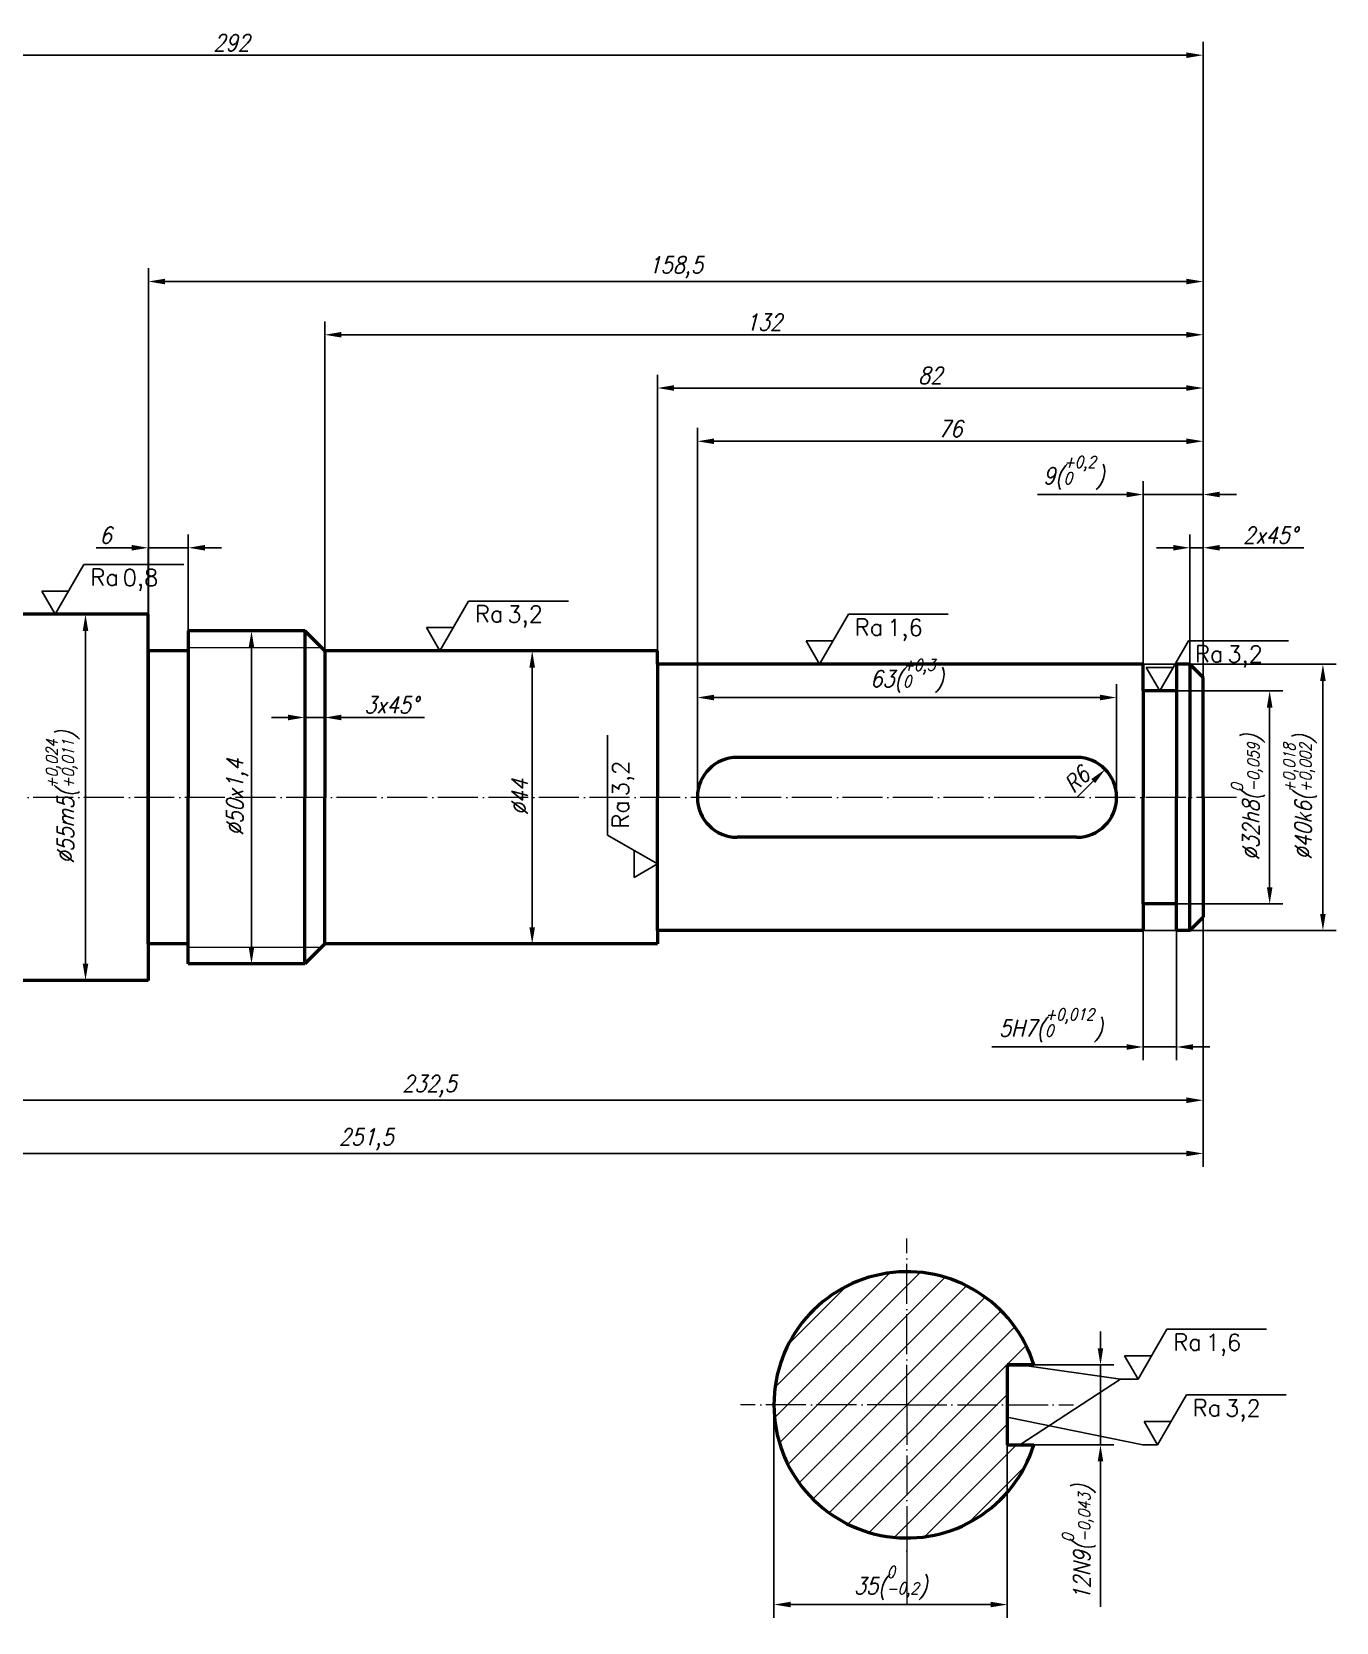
# Model space of a CAD drawing. Header units: millimetres. Extents: x -386 to 803, y -142 to 699.
# Drawn here: x 61.1 to 257.1, y 146.1 to 385 of the extents above; entities that cross this region are included whole.
import ezdxf

# ---------------------------------------------------------------- set-up
doc = ezdxf.new("R2010")
doc.units = ezdxf.units.MM
doc.header["$LTSCALE"] = 0.5
doc.linetypes.add('ACAD_ISO04W050', pattern=[15, 12, -1.5, 0, -1.5])
for name, color, linetype, lineweight in [('1-DL. KRESKA KROPKA (CIENKA)', 1, 'ACAD_ISO04W050', 18), ('140-KRESKOWANIE', 140, 'Continuous', 15), ('21-CHROP', 21, 'Continuous', 25), ('3-WYMIAR', 3, 'Continuous', 18), ('4-CIENKA CIĄGŁA', 4, 'Continuous', 18), ('41-GRUBA CIĄGŁA', 41, 'Continuous', 50)]:
    doc.layers.add(name, color=color, linetype=linetype, lineweight=lineweight)
doc.layers.add('31-SYMBOLE', color=31, linetype='Continuous', lineweight=25, plot=False)
doc.styles.get("Standard").update_dxf_attribs({"font": 'simplex.shx', "width": 0.85, "oblique": 15})
doc.dimstyles.new('RYS_TECHNICZNY', dxfattribs={"dimtxt": 2.5, "dimasz": 2.5, "dimexe": 2, "dimexo": 0, "dimtad": 1, "dimtxsty": 'Standard', "dimcen": -4, "dimadec": 0, "dimazin": 0, "dimtfac": 1, "dimtmove": 0, "dimatfit": 0, "dimfxl": 1, "dimarcsym": 0})

# ---------------------------------------------------------------- blocks, each defined once
blk = doc.blocks.new('*D24')
at = {"layer": '3-WYMIAR', "color": 0, "lineweight": -2, "transparency": 16777216}
for p, q in [((228.07, 290), (257.07, 290)), ((255.07, 287.5), (255.07, 252.5)), ((228.07, 250), (257.07, 250))]:
    blk.add_line(p, q, dxfattribs=at)
at = {"layer": '3-WYMIAR', "color": 0, "transparency": 16777216}
for points in [[(254.65, 287.5), (255.49, 287.5), (255.07, 290)], [(254.65, 252.5), (255.49, 252.5), (255.07, 250)]]:
    blk.add_solid(points, dxfattribs=at)
at = {"layer": 'Defpoints', "color": 0, "transparency": 16777216}
for p in [(228.07, 290), (228.07, 250), (255.07, 250)]:
    blk.add_point(p, dxfattribs=at)
at = {"layer": '3-WYMIAR', "color": 0, "transparency": 16777216, "insert": (251.65, 270), "char_height": 2.5, "attachment_point": 5, "rotation": 90}
blk.add_mtext('%%c40k6({\\H0.7x;\\S+0,018^ +0,002;})', dxfattribs=at)
blk = doc.blocks.new('*D25')
at = {"layer": '3-WYMIAR', "color": 0, "lineweight": -2, "transparency": 16777216}
for p, q in [((155.07, 292), (134.25, 292)), ((136.25, 289.5), (136.25, 250.5)), ((155.07, 248), (134.25, 248))]:
    blk.add_line(p, q, dxfattribs=at)
at = {"layer": '3-WYMIAR', "color": 0, "transparency": 16777216}
for points in [[(135.83, 289.5), (136.67, 289.5), (136.25, 292)], [(135.83, 250.5), (136.67, 250.5), (136.25, 248)]]:
    blk.add_solid(points, dxfattribs=at)
at = {"layer": 'Defpoints', "color": 0, "transparency": 16777216}
for p in [(155.07, 292), (136.25, 248), (155.07, 248)]:
    blk.add_point(p, dxfattribs=at)
at = {"layer": '3-WYMIAR', "color": 0, "transparency": 16777216, "insert": (134.37, 270), "char_height": 2.5, "attachment_point": 5, "rotation": 90}
blk.add_mtext('%%c44', dxfattribs=at)
blk = doc.blocks.new('*D26')
at = {"layer": '3-WYMIAR', "color": 0, "lineweight": -2, "transparency": 16777216}
for p, q in [((102.07, 295), (92.07, 295)), ((94.07, 247.5), (94.07, 292.5)), ((102.07, 245), (92.07, 245))]:
    blk.add_line(p, q, dxfattribs=at)
at = {"layer": '3-WYMIAR', "color": 0, "transparency": 16777216}
for points in [[(93.65, 292.5), (94.49, 292.5), (94.07, 295)], [(93.65, 247.5), (94.49, 247.5), (94.07, 245)]]:
    blk.add_solid(points, dxfattribs=at)
at = {"layer": 'Defpoints', "color": 0, "transparency": 16777216}
for p in [(94.07, 295), (102.07, 295), (102.07, 245)]:
    blk.add_point(p, dxfattribs=at)
at = {"layer": '3-WYMIAR', "color": 0, "transparency": 16777216, "insert": (91.96, 270), "char_height": 2.5, "attachment_point": 5, "rotation": 90}
blk.add_mtext('%%c50x1,4', dxfattribs=at)
blk = doc.blocks.new('*D27')
at = {"layer": '3-WYMIAR', "color": 0, "lineweight": -2, "transparency": 16777216}
for p, q in [((78.57, 297.5), (67.13, 297.5)), ((69.13, 295), (69.13, 245)), ((78.57, 242.5), (67.13, 242.5))]:
    blk.add_line(p, q, dxfattribs=at)
at = {"layer": '3-WYMIAR', "color": 0, "transparency": 16777216}
for points in [[(68.71, 295), (69.54, 295), (69.13, 297.5)], [(68.71, 245), (69.54, 245), (69.13, 242.5)]]:
    blk.add_solid(points, dxfattribs=at)
at = {"layer": 'Defpoints', "color": 0, "transparency": 16777216}
for p in [(78.57, 297.5), (69.13, 242.5), (78.57, 242.5)]:
    blk.add_point(p, dxfattribs=at)
at = {"layer": '3-WYMIAR', "color": 0, "transparency": 16777216, "insert": (65.71, 270), "char_height": 2.5, "attachment_point": 5, "rotation": 90}
blk.add_mtext('%%c55m5({\\H0.7x;\\S+0,024^ +0,011;\\H1.42857x;)}', dxfattribs=at)
blk = doc.blocks.new('*D28')
at = {"layer": '3-WYMIAR', "color": 0, "lineweight": -2, "transparency": 16777216}
for p, q in [((233.07, 286), (249.07, 286)), ((247.07, 283.5), (247.07, 256.5)), ((233.07, 254), (249.07, 254))]:
    blk.add_line(p, q, dxfattribs=at)
at = {"layer": '3-WYMIAR', "color": 0, "transparency": 16777216}
for points in [[(246.65, 283.5), (247.49, 283.5), (247.07, 286)], [(246.65, 256.5), (247.49, 256.5), (247.07, 254)]]:
    blk.add_solid(points, dxfattribs=at)
at = {"layer": 'Defpoints', "color": 0, "transparency": 16777216}
for p in [(233.07, 286), (233.07, 254), (247.07, 254)]:
    blk.add_point(p, dxfattribs=at)
at = {"layer": '3-WYMIAR', "color": 0, "transparency": 16777216, "insert": (243.82, 270), "char_height": 2.5, "attachment_point": 5, "rotation": 90}
blk.add_mtext('%%c32h8({\\H0.7x;\\S0^ -0,059;})', dxfattribs=at)
blk = doc.blocks.new('*D33')
at = {"layer": '3-WYMIAR', "color": 0, "lineweight": -2, "transparency": 16777216}
for p, q in [((235.07, 288), (235.07, 309.5)), ((237.07, 288), (237.07, 309.5)), ((232.57, 307.5), (230.07, 307.5)), ((235.07, 307.5), (237.07, 307.5)), ((239.57, 307.5), (252.18, 307.5))]:
    blk.add_line(p, q, dxfattribs=at)
at = {"layer": '3-WYMIAR', "color": 0, "transparency": 16777216}
for points in [[(232.57, 307.92), (232.57, 307.08), (235.07, 307.5)], [(239.57, 307.92), (239.57, 307.08), (237.07, 307.5)]]:
    blk.add_solid(points, dxfattribs=at)
at = {"layer": 'Defpoints', "color": 0, "transparency": 16777216}
for p in [(235.07, 307.5), (235.07, 288), (237.07, 288)]:
    blk.add_point(p, dxfattribs=at)
at = {"layer": '3-WYMIAR', "color": 0, "transparency": 16777216, "insert": (247.13, 309.38), "char_height": 2.5, "attachment_point": 5}
blk.add_mtext('2x45%%D', dxfattribs=at)
blk = doc.blocks.new('*D34')
at = {"layer": '3-WYMIAR', "color": 0, "lineweight": -2, "transparency": 16777216}
for p, q in [((228.07, 250), (228.07, 230.5)), ((233.07, 250), (233.07, 230.5)), ((225.57, 232.5), (205.32, 232.5)), ((233.07, 232.5), (228.07, 232.5)), ((235.57, 232.5), (238.07, 232.5))]:
    blk.add_line(p, q, dxfattribs=at)
at = {"layer": '3-WYMIAR', "color": 0, "transparency": 16777216}
for points in [[(225.57, 232.92), (225.57, 232.08), (228.07, 232.5)], [(235.57, 232.92), (235.57, 232.08), (233.07, 232.5)]]:
    blk.add_solid(points, dxfattribs=at)
at = {"layer": 'Defpoints', "color": 0, "transparency": 16777216}
for p in [(228.07, 250), (233.07, 250), (228.07, 232.5)]:
    blk.add_point(p, dxfattribs=at)
at = {"layer": '3-WYMIAR', "color": 0, "transparency": 16777216, "insert": (214.19, 235.75), "char_height": 2.5, "attachment_point": 5}
blk.add_mtext('5H7({\\H0.7x;\\S+0,012^ 0;})', dxfattribs=at)
blk = doc.blocks.new('*D36')
at = {"layer": '3-WYMIAR', "color": 0, "lineweight": -2, "transparency": 16777216}
for p, q in [((225.57, 315.5), (212.19, 315.5)), ((228.07, 290), (228.07, 317.5)), ((237.07, 315.5), (228.07, 315.5)), ((237.07, 290), (237.07, 317.5)), ((239.57, 315.5), (242.07, 315.5))]:
    blk.add_line(p, q, dxfattribs=at)
at = {"layer": '3-WYMIAR', "color": 0, "transparency": 16777216}
for points in [[(225.57, 315.92), (225.57, 315.08), (228.07, 315.5)], [(239.57, 315.92), (239.57, 315.08), (237.07, 315.5)]]:
    blk.add_solid(points, dxfattribs=at)
at = {"layer": 'Defpoints', "color": 0, "transparency": 16777216}
for p in [(237.07, 315.5), (228.07, 290), (237.07, 290)]:
    blk.add_point(p, dxfattribs=at)
at = {"layer": '3-WYMIAR', "color": 0, "transparency": 16777216, "insert": (217.63, 318.75), "char_height": 2.5, "width": 1.5916, "attachment_point": 5}
blk.add_mtext('9({\\H0.7x;\\S+0,2^ 0;})', dxfattribs=at)
blk = doc.blocks.new('*D37')
at = {"layer": '3-WYMIAR', "color": 0, "lineweight": -2, "transparency": 16777216}
for p, q in [((155.07, 290), (155.07, 333.5)), ((237.07, 290), (237.07, 333.5)), ((157.57, 331.5), (234.57, 331.5))]:
    blk.add_line(p, q, dxfattribs=at)
at = {"layer": '3-WYMIAR', "color": 0, "transparency": 16777216}
for points in [[(157.57, 331.92), (157.57, 331.08), (155.07, 331.5)], [(234.57, 331.92), (234.57, 331.08), (237.07, 331.5)]]:
    blk.add_solid(points, dxfattribs=at)
at = {"layer": 'Defpoints', "color": 0, "transparency": 16777216}
for p in [(237.07, 331.5), (155.07, 290), (237.07, 290)]:
    blk.add_point(p, dxfattribs=at)
at = {"layer": '3-WYMIAR', "color": 0, "transparency": 16777216, "insert": (196.07, 333.38), "char_height": 2.5, "attachment_point": 5}
blk.add_mtext('82', dxfattribs=at)
blk = doc.blocks.new('*D38')
at = {"layer": '3-WYMIAR', "color": 0, "lineweight": -2, "transparency": 16777216}
for p, q in [((105.07, 292), (105.07, 341.5)), ((107.57, 339.5), (234.57, 339.5)), ((237.07, 290), (237.07, 341.5))]:
    blk.add_line(p, q, dxfattribs=at)
at = {"layer": '3-WYMIAR', "color": 0, "transparency": 16777216}
for points in [[(107.57, 339.92), (107.57, 339.08), (105.07, 339.5)], [(234.57, 339.92), (234.57, 339.08), (237.07, 339.5)]]:
    blk.add_solid(points, dxfattribs=at)
at = {"layer": 'Defpoints', "color": 0, "transparency": 16777216}
for p in [(237.07, 339.5), (105.07, 292), (237.07, 290)]:
    blk.add_point(p, dxfattribs=at)
at = {"layer": '3-WYMIAR', "color": 0, "transparency": 16777216, "insert": (171.07, 341.38), "char_height": 2.5, "attachment_point": 5}
blk.add_mtext('132', dxfattribs=at)
blk = doc.blocks.new('*D39')
at = {"layer": '3-WYMIAR', "color": 0, "lineweight": -2, "transparency": 16777216}
for p, q in [((-14.43, 270), (-14.43, 214.5)), ((237.07, 250), (237.07, 214.5)), ((-11.93, 216.5), (234.57, 216.5))]:
    blk.add_line(p, q, dxfattribs=at)
at = {"layer": '3-WYMIAR', "color": 0, "transparency": 16777216}
for points in [[(-11.93, 216.92), (-11.93, 216.08), (-14.43, 216.5)], [(234.57, 216.92), (234.57, 216.08), (237.07, 216.5)]]:
    blk.add_solid(points, dxfattribs=at)
at = {"layer": 'Defpoints', "color": 0, "transparency": 16777216}
for p in [(-14.43, 270), (237.07, 250), (237.07, 216.5)]:
    blk.add_point(p, dxfattribs=at)
at = {"layer": '3-WYMIAR', "color": 0, "transparency": 16777216, "insert": (111.32, 218.61), "char_height": 2.5, "attachment_point": 5}
blk.add_mtext('251,5', dxfattribs=at)
blk = doc.blocks.new('*D40')
at = {"layer": '3-WYMIAR', "color": 0, "lineweight": -2, "transparency": 16777216}
for p, q in [((221.65, 187.23), (221.65, 189.73)), ((211.65, 184.73), (223.65, 184.73)), ((221.65, 184.73), (221.65, 172.73)), ((211.65, 172.73), (223.65, 172.73)), ((221.65, 170.23), (221.65, 148.37))]:
    blk.add_line(p, q, dxfattribs=at)
at = {"layer": '3-WYMIAR', "color": 0, "transparency": 16777216}
for points in [[(221.23, 187.23), (222.06, 187.23), (221.65, 184.73)], [(221.23, 170.23), (222.06, 170.23), (221.65, 172.73)]]:
    blk.add_solid(points, dxfattribs=at)
at = {"layer": 'Defpoints', "color": 0, "transparency": 16777216}
for p in [(211.65, 184.73), (221.65, 184.73), (211.65, 172.73)]:
    blk.add_point(p, dxfattribs=at)
at = {"layer": '3-WYMIAR', "color": 0, "transparency": 16777216, "insert": (218.4, 158.05), "char_height": 2.5, "attachment_point": 5, "rotation": 90}
blk.add_mtext('12N9({\\H0.7x;\\S0^ -0,043;})', dxfattribs=at)
blk = doc.blocks.new('*D41')
at = {"layer": '3-WYMIAR', "color": 0, "lineweight": -2, "transparency": 16777216}
for p, q in [((172.57, 178.73), (172.57, 146.73)), ((207.65, 178.73), (207.65, 146.73)), ((175.07, 148.73), (205.15, 148.73))]:
    blk.add_line(p, q, dxfattribs=at)
at = {"layer": '3-WYMIAR', "color": 0, "transparency": 16777216}
for points in [[(175.07, 149.15), (175.07, 148.32), (172.57, 148.73)], [(205.15, 149.15), (205.15, 148.32), (207.65, 148.73)]]:
    blk.add_solid(points, dxfattribs=at)
at = {"layer": 'Defpoints', "color": 0, "transparency": 16777216}
for p in [(172.57, 178.73), (207.65, 178.73), (207.65, 148.73)]:
    blk.add_point(p, dxfattribs=at)
at = {"layer": '3-WYMIAR', "color": 0, "transparency": 16777216, "insert": (190.11, 151.98), "char_height": 2.5, "attachment_point": 5}
blk.add_mtext('35({\\H0.7x;\\S0^ -0,2;})', dxfattribs=at)
blk = doc.blocks.new('*D49')
at = {"layer": '3-WYMIAR', "color": 0, "lineweight": -2, "transparency": 16777216}
for p, q in [((102.07, 292), (102.07, 280)), ((105.07, 292), (105.07, 280)), ((99.57, 282), (97.07, 282)), ((102.07, 282), (105.07, 282)), ((107.57, 282), (120.06, 282))]:
    blk.add_line(p, q, dxfattribs=at)
at = {"layer": '3-WYMIAR', "color": 0, "transparency": 16777216}
for points in [[(99.57, 282.42), (99.57, 281.58), (102.07, 282)], [(107.57, 282.42), (107.57, 281.58), (105.07, 282)]]:
    blk.add_solid(points, dxfattribs=at)
at = {"layer": 'Defpoints', "color": 0, "transparency": 16777216}
for p in [(102.07, 292), (105.07, 292), (105.07, 282)]:
    blk.add_point(p, dxfattribs=at)
at = {"layer": '3-WYMIAR', "color": 0, "transparency": 16777216, "insert": (115.06, 283.88), "char_height": 2.5, "attachment_point": 5}
blk.add_mtext('3x45%%D', dxfattribs=at)
blk = doc.blocks.new('*D50')
at = {"layer": '3-WYMIAR', "color": 0, "lineweight": -2, "transparency": 16777216}
for p, q in [((78.57, 292), (78.57, 309.5)), ((84.57, 292), (84.57, 309.5)), ((76.07, 307.5), (70.73, 307.5)), ((84.57, 307.5), (78.57, 307.5)), ((87.07, 307.5), (89.57, 307.5))]:
    blk.add_line(p, q, dxfattribs=at)
at = {"layer": '3-WYMIAR', "color": 0, "transparency": 16777216}
for points in [[(76.07, 307.92), (76.07, 307.08), (78.57, 307.5)], [(87.07, 307.92), (87.07, 307.08), (84.57, 307.5)]]:
    blk.add_solid(points, dxfattribs=at)
at = {"layer": 'Defpoints', "color": 0, "transparency": 16777216}
for p in [(78.57, 307.5), (78.57, 292), (84.57, 292)]:
    blk.add_point(p, dxfattribs=at)
at = {"layer": '3-WYMIAR', "color": 0, "transparency": 16777216, "insert": (72.15, 309.38), "char_height": 2.5, "attachment_point": 5}
blk.add_mtext('6', dxfattribs=at)
blk = doc.blocks.new('*D51')
at = {"layer": '3-WYMIAR', "color": 0, "lineweight": -2, "transparency": 16777216}
for p, q in [((237.07, 252), (237.07, 222.5)), ((4.57, 242.5), (4.57, 222.5)), ((234.57, 224.5), (7.07, 224.5))]:
    blk.add_line(p, q, dxfattribs=at)
at = {"layer": '3-WYMIAR', "color": 0, "transparency": 16777216}
for points in [[(7.07, 224.92), (7.07, 224.08), (4.57, 224.5)], [(234.57, 224.92), (234.57, 224.08), (237.07, 224.5)]]:
    blk.add_solid(points, dxfattribs=at)
at = {"layer": 'Defpoints', "color": 0, "transparency": 16777216}
for p in [(237.07, 252), (4.57, 242.5), (4.57, 224.5)]:
    blk.add_point(p, dxfattribs=at)
at = {"layer": '3-WYMIAR', "color": 0, "transparency": 16777216, "insert": (120.82, 226.61), "char_height": 2.5, "attachment_point": 5}
blk.add_mtext('232,5', dxfattribs=at)
blk = doc.blocks.new('*D54')
at = {"layer": '3-WYMIAR', "color": 0, "lineweight": -2, "transparency": 16777216}
for p, q in [((-54.93, 358.5), (-54.93, 383.5)), ((237.07, 347.5), (237.07, 383.5)), ((-52.43, 381.5), (234.57, 381.5))]:
    blk.add_line(p, q, dxfattribs=at)
at = {"layer": '3-WYMIAR', "color": 0, "transparency": 16777216}
for points in [[(-52.43, 381.92), (-52.43, 381.08), (-54.93, 381.5)], [(234.57, 381.92), (234.57, 381.08), (237.07, 381.5)]]:
    blk.add_solid(points, dxfattribs=at)
at = {"layer": 'Defpoints', "color": 0, "transparency": 16777216}
for p in [(237.07, 381.5), (-54.93, 358.5), (237.07, 347.5)]:
    blk.add_point(p, dxfattribs=at)
at = {"layer": '3-WYMIAR', "color": 0, "transparency": 16777216, "insert": (91.07, 383.38), "char_height": 2.5, "attachment_point": 5}
blk.add_mtext('292', dxfattribs=at)
blk = doc.blocks.new('*D57')
at = {"layer": '3-WYMIAR', "color": 0, "lineweight": -2, "transparency": 16777216}
for p, q in [((161.07, 270), (161.07, 287)), ((224.07, 270), (224.07, 287)), ((163.57, 285), (221.57, 285))]:
    blk.add_line(p, q, dxfattribs=at)
at = {"layer": '3-WYMIAR', "color": 0, "transparency": 16777216}
for points in [[(163.57, 285.42), (163.57, 284.58), (161.07, 285)], [(221.57, 285.42), (221.57, 284.58), (224.07, 285)]]:
    blk.add_solid(points, dxfattribs=at)
at = {"layer": 'Defpoints', "color": 0, "transparency": 16777216}
for p in [(224.07, 285), (161.07, 270), (224.07, 270)]:
    blk.add_point(p, dxfattribs=at)
at = {"layer": '3-WYMIAR', "color": 0, "transparency": 16777216, "insert": (192.57, 288.25), "char_height": 2.5, "attachment_point": 5}
blk.add_mtext('63({\\H0.7x;\\S+0,3^ 0;})', dxfattribs=at)
blk = doc.blocks.new('*D58')
at = {"layer": '3-WYMIAR', "color": 0, "lineweight": -2, "transparency": 16777216}
blk.add_line((218.07, 270), (220.56, 272.45), dxfattribs=at)
at = {"layer": '3-WYMIAR', "color": 0, "transparency": 16777216}
blk.add_solid([(220.27, 272.75), (220.86, 272.16), (222.35, 274.21)], dxfattribs=at)
at = {"layer": 'Defpoints', "color": 0, "transparency": 16777216}
for p in [(222.35, 274.21), (218.07, 270)]:
    blk.add_point(p, dxfattribs=at)
at = {"layer": '3-WYMIAR', "color": 0, "transparency": 16777216, "insert": (218.1, 272.66), "char_height": 2.5, "attachment_point": 5, "rotation": 44.534}
blk.add_mtext('R6', dxfattribs=at)
blk = doc.blocks.new('*D59')
at = {"layer": '3-WYMIAR', "color": 0, "lineweight": -2, "transparency": 16777216}
for p, q in [((78.57, 297.5), (78.57, 349.5)), ((237.07, 295), (237.07, 349.5)), ((81.07, 347.5), (234.57, 347.5))]:
    blk.add_line(p, q, dxfattribs=at)
at = {"layer": '3-WYMIAR', "color": 0, "transparency": 16777216}
for points in [[(81.07, 347.92), (81.07, 347.08), (78.57, 347.5)], [(234.57, 347.92), (234.57, 347.08), (237.07, 347.5)]]:
    blk.add_solid(points, dxfattribs=at)
at = {"layer": 'Defpoints', "color": 0, "transparency": 16777216}
for p in [(237.07, 347.5), (78.57, 297.5), (237.07, 295)]:
    blk.add_point(p, dxfattribs=at)
at = {"layer": '3-WYMIAR', "color": 0, "transparency": 16777216, "insert": (157.82, 349.61), "char_height": 2.5, "attachment_point": 5}
blk.add_mtext('158,5', dxfattribs=at)
blk = doc.blocks.new('CH_UM_W')
at = {"layer": '21-CHROP'}
for p, q in [((0, 0), (4.33, 7.5)), ((4.33, 7.5), (19.33, 7.5)), ((0, 0), (-2.02, 3.5)), ((-2.02, 3.5), (2.02, 3.5))]:
    blk.add_line(p, q, dxfattribs=at)
blk.add_text('Ra', height=2.5, dxfattribs=at).set_placement((5.29, 4.31))
blk.add_attdef('RA', (10.15, 4.27), '', height=2.5, dxfattribs=at)
blk = doc.blocks.new('*D65')
at = {"layer": '3-WYMIAR', "color": 0, "lineweight": -2, "transparency": 16777216}
for p, q in [((161.07, 270), (161.07, 325.5)), ((237.07, 270), (237.07, 325.5)), ((163.57, 323.5), (234.57, 323.5))]:
    blk.add_line(p, q, dxfattribs=at)
at = {"layer": '3-WYMIAR', "color": 0, "transparency": 16777216}
for points in [[(163.57, 323.92), (163.57, 323.08), (161.07, 323.5)], [(234.57, 323.92), (234.57, 323.08), (237.07, 323.5)]]:
    blk.add_solid(points, dxfattribs=at)
at = {"layer": 'Defpoints', "color": 0, "transparency": 16777216}
for p in [(237.07, 323.5), (161.07, 270), (237.07, 270)]:
    blk.add_point(p, dxfattribs=at)
at = {"layer": '3-WYMIAR', "color": 0, "transparency": 16777216, "insert": (199.07, 325.38), "char_height": 2.5, "attachment_point": 5}
blk.add_mtext('76', dxfattribs=at)

msp = doc.modelspace()

# ---------------------------------------------------------------- hatches: boundary and pattern name
at = {"layer": '140-KRESKOWANIE'}
h = msp.add_hatch(dxfattribs=at)
h.set_pattern_fill('ANSI31', color=256)
h.set_pattern_definition([(45, (0, -9.375), (-2.245064, 2.245064), [])])
h.paths.add_polyline_path([(192.568, 198.734), (192.568, 178.734), (207.647, 178.734), (207.647, 184.734), (211.647, 184.734, 0.3275382)])
h.paths.add_polyline_path([(192.568, 198.734, 0.4142136), (172.568, 178.734), (192.568, 178.734)])
h.paths.add_polyline_path([(192.568, 178.734), (172.568, 178.734, 0.1560758), (176.283, 167.125), (192.568, 167.125)])
h.paths.add_polyline_path([(211.647, 172.734), (207.647, 172.734), (207.647, 178.734), (192.568, 178.734), (192.568, 167.125), (208.854, 167.125, 0.0788161)])
h.paths.add_polyline_path([(208.854, 167.125), (192.568, 167.125), (192.568, 158.734, 0.2424628)])
h.paths.add_polyline_path([(192.568, 167.125), (176.283, 167.125, 0.2424628), (192.568, 158.734)])

# ---------------------------------------------------------------- linework, layer by layer
at = {"layer": '1-DL. KRESKA KROPKA (CIENKA)'}
for p, q in [((242.068, 270), (-57.932, 270)), ((192.568, 178.734), (192.568, 203.734)), ((192.568, 178.734), (167.568, 178.734)), ((192.568, 178.734), (217.568, 178.734)), ((192.568, 178.734), (192.568, 153.734))]:
    msp.add_line(p, q, dxfattribs=at)
at = {"layer": '3-WYMIAR'}
for p, q in [((237.068, 347.5), (237.068, 355.5)), ((78.568, 297.5), (78.568, 307.5)), ((102.068, 295), (102.068, 292)), ((105.068, 292), (105.068, 282)), ((224.068, 270), (224.068, 286)), ((211.647, 184.734), (221.647, 184.734)), ((192.568, 158.734), (192.568, 148.734))]:
    msp.add_line(p, q, dxfattribs=at)
at = {"layer": '3-WYMIAR', "color": 3}
for p, q in [((237.068, 331.5), (237.068, 339.5)), ((237.068, 315.5), (237.068, 323.5)), ((102.068, 295), (94.068, 295))]:
    msp.add_line(p, q, dxfattribs=at)
at = {"layer": '31-SYMBOLE'}
for p, q in [((224.636, 182.598), (209.515, 184.734)), ((224.636, 182.598), (209.515, 172.734)), ((227.288, 182.598), (224.636, 182.598)), ((228.023, 172.732), (207.647, 176.862)), ((230.228, 172.723), (228.023, 172.732))]:
    msp.add_line(p, q, dxfattribs=at)
at = {"layer": '4-CIENKA CIĄGŁA'}
for p, q in [((84.568, 292.5), (104.568, 292.5)), ((84.568, 247.5), (104.568, 247.5))]:
    msp.add_line(p, q, dxfattribs=at)
at = {"layer": '41-GRUBA CIĄGŁA'}
for p, q in [((78.568, 297.5), (59.568, 297.5)), ((78.568, 270), (78.568, 297.5)), ((102.068, 295), (84.568, 295)), ((84.568, 295), (84.568, 270)), ((105.068, 292), (102.068, 295)), ((102.068, 295), (102.068, 270)), ((84.568, 292), (78.568, 292)), ((78.568, 292), (78.568, 265.794)), ((155.068, 292), (105.068, 292)), ((105.068, 292), (105.068, 270)), ((155.068, 290), (155.068, 292)), ((228.068, 290), (155.068, 290)), ((155.068, 290), (155.068, 270)), ((228.068, 286), (228.068, 290)), ((235.068, 290), (233.068, 290)), ((233.068, 290), (233.068, 286)), ((235.068, 290), (237.068, 288)), ((235.068, 290), (235.068, 270)), ((237.068, 270), (237.068, 288)), ((233.068, 286), (228.068, 286)), ((228.068, 286), (228.068, 270)), ((233.068, 286), (233.068, 270)), ((218.068, 276), (167.068, 276)), ((78.568, 248), (78.568, 274.206)), ((78.568, 270), (78.568, 242.5)), ((84.568, 245), (84.568, 270)), ((102.068, 245), (102.068, 270)), ((105.068, 248), (105.068, 270)), ((155.068, 250), (155.068, 270)), ((228.068, 254), (228.068, 270)), ((233.068, 254), (233.068, 270)), ((235.068, 250), (235.068, 270)), ((237.068, 270), (237.068, 252)), ((218.068, 264), (167.068, 264)), ((233.068, 254), (228.068, 254)), ((228.068, 254), (228.068, 250)), ((233.068, 250), (233.068, 254)), ((235.068, 250), (237.068, 252)), ((228.068, 250), (155.068, 250)), ((155.068, 250), (155.068, 248)), ((235.068, 250), (233.068, 250)), ((84.568, 248), (78.568, 248)), ((105.068, 248), (102.068, 245)), ((155.068, 248), (105.068, 248)), ((102.068, 245), (84.568, 245)), ((78.568, 242.5), (59.568, 242.5)), ((207.647, 184.734), (211.647, 184.734)), ((211.647, 184.734), (207.647, 184.734)), ((211.647, 184.734), (207.647, 184.734)), ((207.647, 184.734), (207.647, 172.734)), ((207.647, 172.734), (211.647, 172.734))]:
    msp.add_line(p, q, dxfattribs=at)
for centre, radius, start, end in [((167.068, 270), 6, 90, 180), ((218.068, 270), 6, 0, 90), ((167.068, 270), 6, 180, 270), ((218.068, 270), 6, 270, 0), ((192.568, 178.734), 20, 17.4576, 342.5424)]:
    msp.add_arc(centre, radius, start, end, dxfattribs=at)

# ---------------------------------------------------------------- block references
at = {"layer": '3-WYMIAR'}
for p, values in [((64.568, 297.5), {'RA': '0,8'}), ((122.366, 292), {'RA': '3,2'}), ((179.441, 290), {'RA': '1,6'}), ((230.551, 286), {'RA': '3,2'}), ((227.288, 182.598), {'RA': '1,6'}), ((230.228, 172.723), {'RA': '3,2'})]:
    msp.add_blockref('CH_UM_W', p, dxfattribs=at).add_auto_attribs(values)
at = {"layer": '3-WYMIAR', "rotation": 90}
msp.add_blockref('CH_UM_W', (155.068, 260), dxfattribs=at).add_auto_attribs({'RA': '3,2'})

# ---------------------------------------------------------------- dimensions: what is measured, and where the dimension line sits
at = {"layer": '3-WYMIAR'}
for base, p1, p2, picture, middle in [((237.068, 381.5), (-54.932, 358.5), (237.068, 347.5), '*D54', (91.068, 383.375)), ((237.068, 347.5), (78.568, 297.5), (237.068, 295), '*D59', (157.818, 349.613)), ((237.068, 339.5), (105.068, 292), (237.068, 290), '*D38', (171.068, 341.375)), ((237.068, 331.5), (155.068, 290), (237.068, 290), '*D37', (196.068, 333.375)), ((78.568, 307.5), (84.568, 292), (78.568, 292), '*D50', (72.148, 309.375)), ((237.068, 216.5), (-14.432, 270), (237.068, 250), '*D39', (111.318, 218.613)), ((4.568, 224.5), (237.068, 252), (4.568, 242.5), '*D51', (120.818, 226.613))]:
    dim = msp.add_linear_dim(base=base, p1=p1, p2=p2, dimstyle='RYS_TECHNICZNY', dxfattribs=at)
    dim.commit()
    dim.dimension.update_dxf_attribs({"geometry": picture, "text_midpoint": middle})
at = {"layer": '3-WYMIAR', "color": 3}
dim = msp.add_linear_dim(base=(237.068, 323.5), p1=(161.068, 270), p2=(237.068, 270), dimstyle='RYS_TECHNICZNY', dxfattribs=at)
dim.commit()
dim.dimension.update_dxf_attribs({"geometry": '*D65', "text_midpoint": (199.068, 325.375)})
at = {"layer": '3-WYMIAR'}
for base, p1, p2, text, picture, middle in [((237.068, 315.5), (228.068, 290), (237.068, 290), '9({\\H0.7x;\\S+0,2^ 0;})', '*D36', (217.627, 315.5)), ((235.068, 307.5), (237.068, 288), (235.068, 288), '2x45%%D', '*D33', (247.127, 307.5))]:
    dim = msp.add_linear_dim(base=base, p1=p1, p2=p2, text=text, dimstyle='RYS_TECHNICZNY', dxfattribs=at)
    dim.commit()
    dim.dimension.update_dxf_attribs({"geometry": picture, "text_midpoint": middle, "dimtype": 160})
for base, p1, p2, text, picture, middle in [((69.127, 242.5), (78.568, 297.5), (78.568, 242.5), '<>m5({\\H0.7x;\\S+0,024^ +0,011;\\H1.42857x;)}', '*D27', (65.711, 270)), ((255.068, 250), (228.068, 290), (228.068, 250), '<>k6({\\H0.7x;\\S+0,018^ +0,002;})', '*D24', (251.652, 270)), ((247.068, 254), (233.068, 286), (233.068, 254), '<>h8({\\H0.7x;\\S0^ -0,059;})', '*D28', (243.818, 270))]:
    dim = msp.add_linear_dim(base=base, p1=p1, p2=p2, angle=90, text=text, dimstyle='RYS_TECHNICZNY', override={"dimpost": '%%c<>'}, dxfattribs=at)
    dim.commit()
    dim.dimension.update_dxf_attribs({"geometry": picture, "text_midpoint": middle})
dim = msp.add_linear_dim(base=(94.068, 295), p1=(102.068, 245), p2=(102.068, 295), angle=90, dimstyle='RYS_TECHNICZNY', override={"dimpost": '%%c<>x1,4'}, dxfattribs=at)
dim.commit()
dim.dimension.update_dxf_attribs({"geometry": '*D26', "text_midpoint": (94.068, 270), "dimtype": 160})
for base, p1, p2, text, picture, middle in [((105.068, 282), (102.068, 292), (105.068, 292), '<>x45%%D', '*D49', (115.063, 283.875)), ((224.068, 285), (161.068, 270), (224.068, 270), '63({\\H0.7x;\\S+0,3^ 0;})', '*D57', (192.568, 288.25)), ((228.068, 232.5), (233.068, 250), (228.068, 250), '5H7({\\H0.7x;\\S+0,012^ 0;})', '*D34', (214.192, 235.75))]:
    dim = msp.add_linear_dim(base=base, p1=p1, p2=p2, text=text, dimstyle='RYS_TECHNICZNY', dxfattribs=at)
    dim.commit()
    dim.dimension.update_dxf_attribs({"geometry": picture, "text_midpoint": middle})
dim = msp.add_linear_dim(base=(136.25, 248), p1=(155.068, 292), p2=(155.068, 248), angle=90, dimstyle='RYS_TECHNICZNY', override={"dimpost": '%%c<>'}, dxfattribs=at)
dim.commit()
dim.dimension.update_dxf_attribs({"geometry": '*D25', "text_midpoint": (134.375, 270)})
dim = msp.add_radius_dim(center=(218.068, 270), mpoint=(222.345, 274.208), dimstyle='RYS_TECHNICZNY', dxfattribs=at)
dim.commit()
dim.dimension.update_dxf_attribs({"geometry": '*D58', "text_midpoint": (219.417, 271.327), "dimtype": 164})
dim = msp.add_linear_dim(base=(221.647, 184.734), p1=(211.647, 172.734), p2=(211.647, 184.734), angle=90, text='12N9({\\H0.7x;\\S0^ -0,043;})', dimstyle='RYS_TECHNICZNY', dxfattribs=at)
dim.commit()
dim.dimension.update_dxf_attribs({"geometry": '*D40', "text_midpoint": (221.647, 158.052), "dimtype": 160})
dim = msp.add_linear_dim(base=(207.647, 148.734), p1=(172.568, 178.734), p2=(207.647, 178.734), text='35({\\H0.7x;\\S0^ -0,2;})', dimstyle='RYS_TECHNICZNY', override={"dimdec": 0}, dxfattribs=at)
dim.commit()
dim.dimension.update_dxf_attribs({"geometry": '*D41', "text_midpoint": (190.108, 151.984)})

doc.saveas('drawing.dxf')
